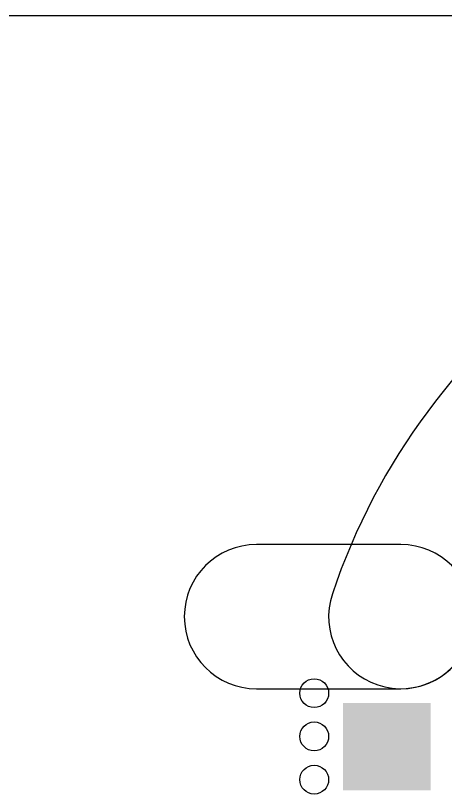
# Model space of a CAD drawing. Extents: x 0 to 2.5, y 0 to 3.1.
# Drawn here: x 1.183 to 1.481, y 2.562 to 3.1 of the extents above; entities that cross this region are included whole.
import ezdxf

# ---------------------------------------------------------------- set-up
doc = ezdxf.new("R2010")
doc.units = 0
for name, color, linetype in [('1', 22, 'CONTINUOUS'), ('20', 7, 'CONTINUOUS'), ('31', 253, 'CONTINUOUS'), ('46', 140, 'CONTINUOUS')]:
    doc.layers.add(name, color=color, linetype=linetype)

# ---------------------------------------------------------------- blocks, each defined once
blk = doc.blocks.new('RECT')
blk.add_solid([(-0.5, -0.5), (0.5, -0.5), (-0.5, 0.5), (0.5, 0.5)])

msp = doc.modelspace()

# ---------------------------------------------------------------- linework, layer by layer
at = {"layer": '20'}
for p, q in [((0, 3.1), (1.3, 3.1)), ((1.2, 3.1), (2.5, 3.1))]:
    msp.add_line(p, q, dxfattribs=at)
for centre in [(1.39, 2.63), (1.39, 2.6), (1.39, 2.57)]:
    msp.add_circle(centre, 0.01, dxfattribs=at)
at = {"layer": '46'}
for points in [[(1.833084, 2.908661, 1), (1.833057, 3.008661, 0.32219), (1.402598, 2.698978, 1), (1.497402, 2.667163, -0.32219)], [(1.35, 2.633071), (1.45, 2.633071, 1), (1.45, 2.733071), (1.35, 2.733071, 1)]]:
    msp.add_lwpolyline(points, format="xyb", close=True, dxfattribs=at)

# ---------------------------------------------------------------- block references
at = {"layer": '1', "xscale": 0.06063, "yscale": 0.06063, "rotation": 180}
msp.add_blockref('RECT', (1.440256, 2.592815), dxfattribs=at)
at = {"layer": '31', "xscale": 0.05863, "yscale": 0.05863, "rotation": 180}
msp.add_blockref('RECT', (1.440256, 2.592815), dxfattribs=at)

doc.saveas('drawing.dxf')
